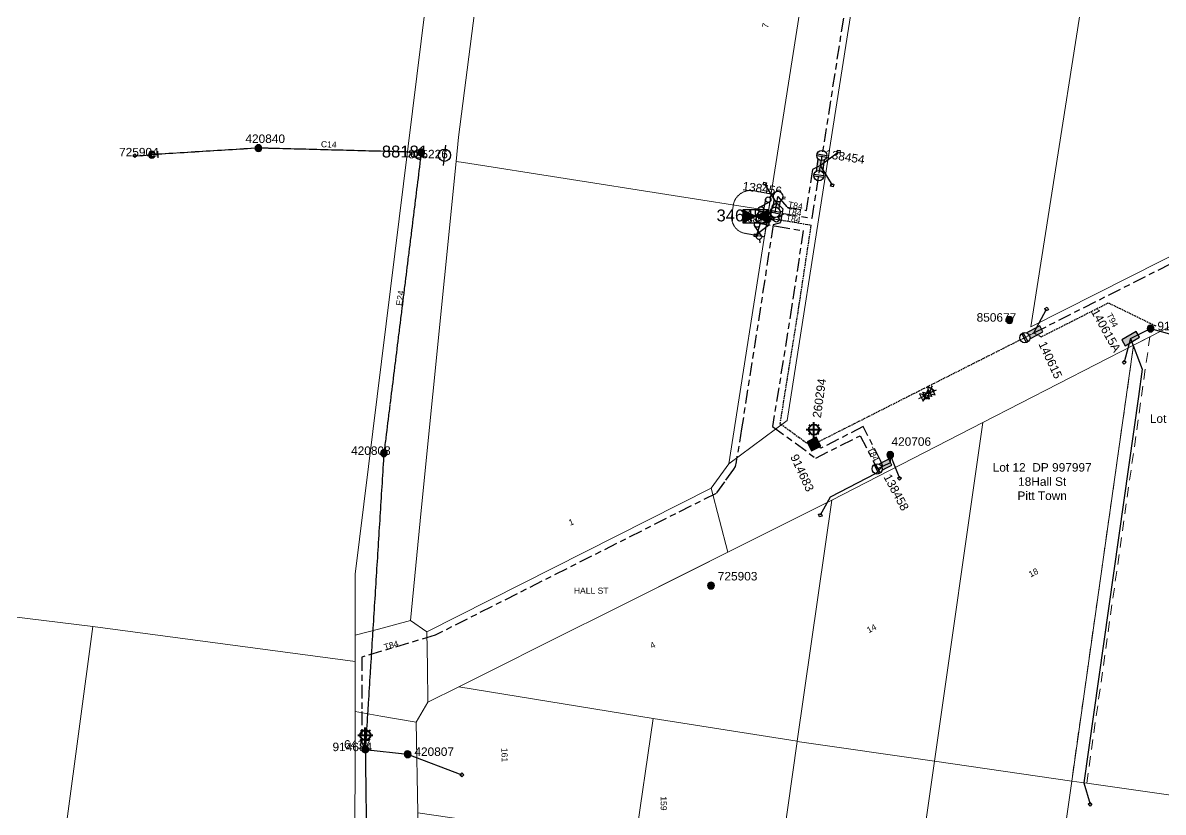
# Model space of a CAD drawing. Header units: metres. Extents: x 300152 to 302458, y 6282738 to 6284604.
# Drawn here: x 301118.2 to 301453.7, y 6283109.5 to 6283341.8 of the extents above; entities that cross this region are included whole.
import ezdxf
from ezdxf.enums import TextEntityAlignment as Align

# ---------------------------------------------------------------- set-up
doc = ezdxf.new("R2010")
doc.units = ezdxf.units.M
for name, pattern in [('Cable Exist OH', [1, 1, 0]), ('Cable Exist UG', [8.2, 4, -1.2, 1.8, -1.2]), ('Dash', [5, 3, -2]), ('HIDDEN', [0.375, 0.25, -0.125]), ('HIDDEN2', [0.1875, 0.125, -0.0625])]:
    doc.linetypes.add(name, pattern=pattern)
doc.layers.get('0').update_dxf_attribs({"color": 6})
for name, color, linetype, lineweight in [('Cadastre Easements_SP_EXT', 9, 'Continuous', 5), ('Cadastre Land Parcels_SP_EXT', 9, 'Continuous', 5), ('Cadastre Other Property_SP_EXT', 9, 'HIDDEN', 5), ('Cadastre Roads_SP_EXT', 9, 'Continuous', 5)]:
    doc.layers.add(name, color=color, linetype=linetype, lineweight=lineweight)
for name, color, linetype in [('Equip_LV_EXT', 7, 'Continuous'), ('Equip_SP_HV_EXT', 7, 'Continuous'), ('Equip_SP_SL_EXT', 7, 'Continuous'), ('Mains_LV_EXT', 7, 'Continuous'), ('Mains_LV_SL_EXT', 7, 'Continuous'), ('Services_SP_EXT', 7, 'Continuous'), ('Sub_SP_EXT', 7, 'Continuous'), ('SupportsOH_SP_TR_HV_LV_SL_EXT', 7, 'Continuous'), ('SupportsUG_SP_LV_EXT', 7, 'Continuous'), ('SupportsUG_SP_LV_SL_EXT', 7, 'Continuous')]:
    doc.layers.add(name, color=color, linetype=linetype)
doc.styles.add('COLUMN_LABEL', font='arial.ttf')
doc.styles.add('HVSW_LABEL', font='arial.ttf')
doc.styles.add('iecARIAL', font='arial.ttf', dxfattribs={"height": 2})
doc.styles.add('POLE_LABEL', font='arial.ttf')
doc.styles.get("Standard").update_dxf_attribs({"font": 'arial.ttf'})

# ---------------------------------------------------------------- blocks, each defined once
blk = doc.blocks.new('SUB_PADMOUNT_EXT')
for points in [[(0, 0), (-3.84, 1.92), (-3.84, -1.92)], [(0, 0), (3.84, 1.92), (3.84, -1.92)]]:
    blk.add_hatch(color=256).paths.add_polyline_path(points)
for p, q in [((3.84, 1.92), (-3.84, -1.92)), ((-3.84, 1.92), (3.84, -1.92))]:
    blk.add_line(p, q)
blk.add_lwpolyline([(-3.84, -1.92), (3.84, -1.92), (3.84, 1.92), (-3.84, 1.92)], close=True)
for tag, height, flags, p in [('STREET_CODE', 0.2, 9, (1.5, 0)), ('ASSET_NUM', 2.5, 8, (2, 2)), ('CONSTRUCTED_VOLTAGE', 0.2, 9, (1.5, -0.2)), ('OPERATING_VOLTAGE', 0.2, 9, (1.5, -0.6)), ('ORIENTATION', 0.2, 9, (1.5, -0.8)), ('OWNED_BY', 0.2, 9, (1.5, -1)), ('OPERATED_BY', 0.2, 9, (1.5, -1.2)), ('SECONDARY_VOLTAGE', 0.2, 9, (1.5, -1.6)), ('STATE', 0.2, 9, (1.5, -1.8)), ('SUBSTATION_TYPE', 0.2, 9, (1.5, -2.2)), ('STREETNAME', 0.2, 9, (1.5, -3)), ('SUBURB', 0.2, 9, (1.5, -3.2)), ('NO_PHASES', 0.2, 9, (1.5, -0.4)), ('MAINTAINED_BY', 0.2, 9, (1.5, -1.4)), ('PARENT', 0.2, 9, (1.5, -2)), ('USAGE', 0.2, 9, (1.5, -2.4)), ('LEGEND', 0.2, 9, (1.5, -2.6)), ('LOCATION', 0.2, 9, (1.5, -2.8)), ('NOTES', 0.2, 9, (1.5, -3.4)), ('Z', 0.2, 1, (1.5, -3.6))]:
    blk.add_attdef(tag, text='', height=height, dxfattribs=dict(flags=flags)).set_placement(p, align=Align.MIDDLE_LEFT)
blk = doc.blocks.new('COLUMN_EXT')
blk.add_hatch(color=256).paths.add_polyline_path([(-1.49, 1.48), (-1.49, -1.49), (1.48, -1.49), (1.48, 1.48)])
blk.add_lwpolyline([(-1.49, -1.49), (1.48, -1.49), (1.48, 1.48), (-1.49, 1.48)], close=True)
for tag, height, style, flags, p in [('STRUCTURE_PLANT_NUMBER', 0.2, 'POLE_LABEL', 9, (1.81, 0.03)), ('ASSET_NUM', 2.5, 'COLUMN_LABEL', 8, (2, 2)), ('STREET_CODE', 0.2, 'COLUMN_LABEL', 9, (1.81, -0.2))]:
    blk.add_attdef(tag, text='', height=height, dxfattribs=dict(style=style, flags=flags)).set_placement(p, align=Align.MIDDLE_LEFT)
at = {"flags": 1}
blk.add_attdef('Z', (1.81, -2.35), '', height=0.2, dxfattribs=at)
at = {"flags": 9}
for tag, p in [('COLUMN_TYPE', (1.81, -0.4)), ('OWNED_BY', (1.81, -0.6)), ('STATE', (1.81, -0.8)), ('USAGE', (1.81, -1)), ('STREETNAME', (1.81, -1.6)), ('SUBURB', (1.81, -1.8)), ('LEGEND', (1.81, -1.2)), ('LOCATION', (1.81, -1.4)), ('NOTES', (1.81, -2))]:
    blk.add_attdef(tag, text='', height=0.2, dxfattribs=at).set_placement(p, align=Align.MIDDLE_LEFT)
blk = doc.blocks.new('PILLAR_EXT')
blk.add_hatch(color=256).paths.add_polyline_path([(-2.475, 0.99), (-2.475, -0.99), (2.475, -0.99), (2.475, 0.99)])
blk.add_lwpolyline([(-2.475, -0.99), (2.475, -0.99), (2.475, 0.99), (-2.475, 0.99)], close=True)
at = {"style": 'iecARIAL', "flags": 8}
blk.add_attdef('ASSET_NUM', (1.5, 3.5), '', height=2.5, dxfattribs=at)
for tag, p, flags in [('OWNED_BY', (0, -0.2), 9), ('STATE', (0, -0.4), 9), ('SUPPORT_TYPE', (0, -0.6), 9), ('STREETNAME', (0, -1.8), 9), ('SUBURB', (0, -2), 1), ('USAGE', (0, -0.8), 9), ('LEGEND', (0, -1), 9), ('LOCATION', (0, -1.2), 9), ('NOTES', (0, -1.4), 9), ('PARENT', (0, -1.6), 9)]:
    blk.add_attdef(tag, p, '', height=0.2, dxfattribs=dict(flags=flags))
blk = doc.blocks.new('LV_OH_LINKS_DISTFUSE_EXT')
for p, q in [((0, 0), (0.96, 0)), ((3.84, 0), (4.8, 0))]:
    blk.add_line(p, q)
blk.add_lwpolyline([(3.84, -1.2), (3.84, 1.2), (0.96, -1.2), (0.96, 1.2)], close=True)
at = {"flags": 9}
for tag, p in [('ACTUAL_STATUS', (0, 0)), ('CONSTRUCTED_VOLTAGE', (0, -0.2)), ('OPERATING_VOLTAGE', (0, -0.6)), ('ORIENTATION', (0, -0.8)), ('OWNED_BY', (0, -1)), ('STATE', (0, -1.2)), ('SWITCH_TYPE', (0, -1.4)), ('NO_PHASES', (0, -0.4)), ('USAGE', (0, -1.6)), ('NOTES', (0, -1.8))]:
    blk.add_attdef(tag, text='', height=0.2, dxfattribs=at).set_placement(p, align=Align.MIDDLE_LEFT)
at = {"flags": 1}
blk.add_attdef('Z', (0, 0), '', height=0.2, dxfattribs=at)
blk = doc.blocks.new('SL_LANTERN_EXT')
at = {"lineweight": 40}
for p, q in [((-2.25, 4.22), (2.25, 4.22)), ((-1.46, 5.68), (-1.06, 5.28)), ((0, 1.97), (0, 6.47)), ((1.46, 5.68), (1.06, 5.28)), ((-1.46, 2.76), (-1.06, 3.16)), ((0, 0), (0, 2.72)), ((1.46, 2.76), (1.06, 3.16))]:
    blk.add_line(p, q, dxfattribs=at)
blk.add_circle((0, 4.22), 1.5, dxfattribs=at)
at = {"style": 'iecARIAL', "flags": 8}
blk.add_attdef('ASSET_NUM', (1.5, 1.5), '', height=2.5, dxfattribs=at)
for tag, p, height, flags in [('OPERATING_VOLTAGE', (0.98, -1.65), 0.2, 9), ('ORIENTATION', (0.98, -1.85), 0.2, 9), ('OWNED_BY', (0.98, -2.05), 0.2, 9), ('STATE', (0.98, -2.25), 0.2, 9), ('CONSTRUCTED_VOLTAGE', (0.98, -0.65), 0.2, 9), ('CONTROL_TYPE', (0.98, -0.85), 0.2, 9), ('LANTERN_PURPOSE', (0.98, -1.05), 0.2, 9), ('LANTERN_TYPE', (0.98, -1.25), 0.2, 9), ('NO_PHASES', (0.98, -1.45), 0.2, 9), ('USAGE', (0.98, -2.45), 0.2, 9), ('CEXIST', (0.98, -2.65), 0.2, 9), ('CNEW', (0.98, -2.85), 0.2, 9), ('CNUMBER', (0.98, -3.05), 0.2, 9), ('CREMOVE', (0.98, -3.25), 0.2, 9), ('CREPLACE', (0.98, -3.45), 0.2, 9), ('LNUMBER', (2.18, -3.25), 2.5, 8), ('LKINGHEIGHT', (0.98, -3.65), 0.2, 9), ('LBRACKET', (0.98, -3.85), 0.2, 9), ('LBRACKETVOCAB', (0.98, -4.05), 0.2, 9), ('LCATEGORY', (0.98, -4.25), 0.2, 9), ('LCHARGE1', (0.98, -4.45), 0.2, 9), ('LCHARGE1PERCENT', (0.98, -4.65), 0.2, 9), ('LCHARGE2', (0.98, -4.85), 0.2, 9), ('LCHARGE2PERCENT', (0.98, -5.05), 0.2, 9), ('LCHARGE3', (0.98, -5.25), 0.2, 9), ('LCHARGE3PERCENT', (0.98, -5.45), 0.2, 9), ('LEXIST', (0.98, -5.65), 0.2, 9), ('LLAMP', (0.98, -5.85), 0.2, 9), ('LLAMPVOCAB', (0.98, -6.05), 0.2, 9), ('LMAST', (0.98, -6.25), 0.2, 9), ('LMASTVOCAB', (0.98, -6.45), 0.2, 9), ('LNEW', (0.98, -6.65), 0.2, 9), ('LANTNUMBER', (0.98, -6.85), 0.2, 9), ('STREETNAME', (0.98, -9.25), 0.2, 9), ('SUBURB', (0.98, -9.45), 0.2, 1), ('LOUTREACH', (0.98, -7.25), 0.2, 9), ('LOUTREACHVOCAB', (0.98, -7.45), 0.2, 9), ('LRATECODE', (0.98, -7.65), 0.2, 9), ('LREMOVE', (0.98, -7.85), 0.2, 9), ('LREPLACE', (0.98, -8.05), 0.2, 9), ('LTYPE', (0.98, -8.25), 0.2, 9), ('LTYPEVOCAB', (0.98, -8.45), 0.2, 9), ('LEGEND', (0.98, -8.65), 0.2, 9), ('LOCATION', (0.98, -8.85), 0.2, 9), ('NOTES', (0.98, -9.05), 0.2, 9)]:
    blk.add_attdef(tag, p, '', height=height, dxfattribs=dict(flags=flags))
blk = doc.blocks.new('CCP_EXT')
blk.add_wipeout([(0, 0.57), (0.57, 0), (0, -0.57), (-0.57, 0)])
blk.add_lwpolyline([(-0.57, 0), (0, 0.57), (0.57, 0), (0, -0.57), (-0.57, 0)])
at = {"flags": 1}
blk.add_attdef('Z', (0, 0), '', height=0.2, dxfattribs=at)
at = {"flags": 9}
for tag, p in [('CCP_TYPE', (0, 0)), ('CONSTRUCTED_VOLTAGE', (0, -0.2)), ('OPERATING_VOLTAGE', (0, -0.6)), ('ORIENTATION', (0, -0.8)), ('OWNED_BY', (0, -1)), ('STATE', (0, -1.8)), ('NO_PHASES', (0, -0.4)), ('USAGE', (0, -1.2)), ('LEGEND', (0, -1.4)), ('LIFE_SUPPORT', (0, -1.6)), ('NOTES', (0, -2))]:
    blk.add_attdef(tag, text='', height=0.2, dxfattribs=at).set_placement(p, align=Align.MIDDLE_LEFT)
blk = doc.blocks.new('POLE_EXT')
blk.add_hatch(color=256).paths.add_polyline_path([(-1, 0, 1), (1, 0, 1)])
blk.add_lwpolyline([(-1, 0, 1), (1, 0, 1)], format="xyb", close=True)
for tag, height, flags, p in [('pNumber', 2.5, 8, (-17.84, 2.07)), ('OWNED_BY', 0.2, 9, (1.35, -0.4)), ('SPECIAL_USE', 0.2, 9, (1.35, -0.8)), ('STATE', 0.2, 9, (1.35, -1)), ('cLV', 0.2, 9, (1.35, -1.4)), ('hDepth', 0.2, 9, (1.35, -1.6)), ('hDia', 0.2, 9, (1.35, -1.8)), ('cHV', 0.2, 9, (1.35, -2)), ('cLinedev', 0.2, 9, (1.35, -3.4)), ('PARENT', 0.2, 9, (1.35, -0.6)), ('USAGE', 0.2, 9, (1.35, -1.2)), ('LBRACKET', 0.2, 9, (1.35, -2.2)), ('LExisting', 0.2, 9, (1.35, -2.4)), ('LANTNUMBER', 0.2, 9, (1.35, -2.6)), ('LOther', 0.2, 9, (1.35, -2.8)), ('LRemove', 0.2, 9, (1.35, -3)), ('LEGEND', 0.2, 9, (1.35, -3.2)), ('pExisting', 0.2, 9, (1.35, -3.8)), ('pFooting', 0.2, 9, (1.35, -4.4)), ('pNew', 0.2, 9, (1.35, -4.6)), ('pRelocate', 0.2, 9, (1.35, -5)), ('pRemove', 0.2, 9, (1.35, -5.2)), ('pReplace', 0.2, 9, (1.35, -5.4)), ('pStay', 0.2, 9, (1.35, -5.6)), ('pType', 0.2, 9, (1.35, -5.8)), ('cspan', 0.2, 9, (1.35, -6)), ('STREETNAME', 0.2, 9, (1.35, -6.2)), ('SUBURB', 0.2, 9, (1.35, -6.4)), ('LOCATION', 0.2, 9, (1.35, -3.6)), ('PFNUMBER', 0.2, 9, (1.35, -4)), ('NEWPFNUMBER', 0.2, 9, (1.35, -4.2)), ('NOTES', 0.2, 9, (1.35, -6.6)), ('OPERATED_BY', 0.2, 9, (1.36, -7.01)), ('MAINTAINED_BY', 0.2, 9, (1.36, -6.81))]:
    blk.add_attdef(tag, text='', height=height, dxfattribs=dict(flags=flags)).set_placement(p, align=Align.MIDDLE_LEFT)
at = {"style": 'POLE_LABEL'}
for tag, height, flags, p in [('STRUCTURE_PLANT_NUMBER', 0.2, 9, (1.35, 0.03)), ('ASSET_NUM', 2.5, 8, (2, 2)), ('STREET_CODE', 0.2, 9, (1.35, -0.2))]:
    blk.add_attdef(tag, text='', height=height, dxfattribs=dict(at, flags=flags)).set_placement(p, align=Align.MIDDLE_LEFT)
at = {"flags": 1}
blk.add_attdef('Z', (1.35, -7.33), '', height=0.2, dxfattribs=at)
blk = doc.blocks.new('LV_UG_LINKS_CLOSED_EXT')
blk.add_wipeout([(-1.06, 1.06), (-1.18, 0.92), (-1.29, 0.76), (-1.37, 0.59), (-1.43, 0.42), (-1.48, 0.23), (-1.49, 0.05), (-1.49, -0.14), (-1.46, -0.33), (-1.41, -0.51), (-1.33, -0.68), (-1.24, -0.84), (-1.12, -0.99), (-0.99, -1.12), (-0.84, -1.24), (-0.68, -1.33), (-0.51, -1.41), (-0.33, -1.46), (-0.14, -1.49), (0.05, -1.49), (0.23, -1.48), (0.42, -1.43), (0.59, -1.37), (0.76, -1.29), (0.92, -1.18), (1.06, -1.06), (1.18, -0.92), (1.29, -0.76), (1.37, -0.59), (1.43, -0.42), (1.48, -0.23), (1.49, -0.05), (1.49, 0.14), (1.46, 0.33), (1.41, 0.51), (1.33, 0.68), (1.24, 0.84), (1.12, 0.99), (0.99, 1.12), (0.84, 1.24), (0.68, 1.33), (0.51, 1.41), (0.33, 1.46), (0.14, 1.49), (-0.05, 1.49), (-0.23, 1.48), (-0.42, 1.43), (-0.59, 1.37), (-0.76, 1.29), (-0.92, 1.18)])
for p, q in [((-0.25, -1.48), (-0.25, 1.48)), ((0.25, -1.48), (0.25, 1.48))]:
    blk.add_line(p, q)
blk.add_circle((0, 0), 1.5)
at = {"flags": 9}
for tag, p in [('ACTUAL_STATUS', (0, 0)), ('CONSTRUCTED_VOLTAGE', (0, -0.2)), ('OPERATING_VOLTAGE', (0, -0.6)), ('ORIENTATION', (0, -0.8)), ('STATE', (0, -1)), ('SWITCH_TYPE', (0, -1.2)), ('NO_PHASES', (0, -0.4)), ('USAGE', (0, -1.4)), ('NOTES', (0, -1.6))]:
    blk.add_attdef(tag, text='', height=0.2, dxfattribs=at).set_placement(p, align=Align.MIDDLE_LEFT)
at = {"flags": 1}
blk.add_attdef('Z', (0, 0), '', height=0.2, dxfattribs=at)
blk = doc.blocks.new('LV_UG_DFUSE_CLOSED_EXT')
for points in [[(1, 0), (0, 0)], [(5.04, 0.73), (2.16, -0.72)], [(5.05, -0.71), (2.16, 0.72)], [(6.2, 0.01), (7.2, 0.01)]]:
    blk.add_lwpolyline(points)
for centre in [(1.8, 0), (5.4, 0.01)]:
    blk.add_circle(centre, 0.8)
at = {"flags": 9}
for tag, p in [('ACTUAL_STATUS', (0, 0)), ('CONSTRUCTED_VOLTAGE', (0, -0.2)), ('OPERATING_VOLTAGE', (0, -0.6)), ('ORIENTATION', (0, -0.8)), ('STATE', (0, -1)), ('SWITCH_TYPE', (0, -1.2)), ('NO_PHASES', (0, -0.4)), ('USAGE', (0, -1.4)), ('NOTES', (0, -1.6))]:
    blk.add_attdef(tag, text='', height=0.2, dxfattribs=at).set_placement(p, align=Align.MIDDLE_LEFT)
at = {"flags": 1}
blk.add_attdef('Z', (0, 0), '', height=0.2, dxfattribs=at)
blk = doc.blocks.new('LV_UG_LINKS_OPEN_EXT')
for p, q in [((-0.25, 1.47), (-0.25, 2.22)), ((0.25, 1.47), (0.25, 2.22)), ((-0.25, -1.47), (-0.25, -2.22)), ((0.25, -1.47), (0.25, -2.22))]:
    blk.add_line(p, q)
at = {"flags": 9}
for tag, p in [('ACTUAL_STATUS', (0, 0)), ('CONSTRUCTED_VOLTAGE', (0, -0.2)), ('OPERATING_VOLTAGE', (0, -0.6)), ('ORIENTATION', (0, -0.8)), ('STATE', (0, -1)), ('SWITCH_TYPE', (0, -1.2)), ('NO_PHASES', (0, -0.4)), ('USAGE', (0, -1.4)), ('NOTES', (0, -1.6))]:
    blk.add_attdef(tag, text='', height=0.2, dxfattribs=at).set_placement(p, align=Align.MIDDLE_LEFT)
at = {"flags": 1}
blk.add_attdef('Z', (0, 0), '', height=0.2, dxfattribs=at)
blk.add_wipeout([(-0.25, 1.47), (-0.43, 1.43), (-0.61, 1.36), (-0.77, 1.28), (-0.93, 1.17), (-1.07, 1.05), (-1.19, 0.9), (-1.29, 0.75), (-1.38, 0.58), (-1.44, 0.4), (-1.48, 0.22), (-1.49, 0.03), (-1.49, -0.16), (-1.45, -0.34), (-1.4, -0.52), (-1.32, -0.69), (-1.23, -0.85), (-1.11, -1), (-0.98, -1.13), (-0.83, -1.24), (-0.66, -1.34), (-0.49, -1.41), (-0.31, -1.46), (-0.13, -1.49), (0.06, -1.49), (0.25, -1.47), (0.43, -1.43), (0.61, -1.36), (0.77, -1.28), (0.93, -1.17), (1.07, -1.05), (1.19, -0.9), (1.29, -0.75), (1.38, -0.58), (1.44, -0.4), (1.48, -0.22), (1.49, -0.03), (1.49, 0.16), (1.45, 0.34), (1.4, 0.52), (1.32, 0.69), (1.23, 0.85), (1.11, 1), (0.98, 1.13), (0.83, 1.24), (0.66, 1.34), (0.49, 1.41), (0.31, 1.46), (0.13, 1.49), (-0.06, 1.49)])
blk.add_lwpolyline([(0, -1.49, 1), (0, 1.49, 1)], format="xyb", close=True)
blk = doc.blocks.new('HV_ABS_CLOSED_EXT')
blk.add_line((-3, 6.87), (3, 6.87))
blk.add_circle((0, 6.87), 1.8)
at = {"style": 'HVSW_LABEL'}
for tag, height, flags, p in [('ASSET_NUM', 3.5, 8, (2, 2)), ('STREET_CODE', 0.2, 9, (0, -0.2))]:
    blk.add_attdef(tag, text='', height=height, dxfattribs=dict(at, flags=flags)).set_placement(p, align=Align.MIDDLE_LEFT)
at = {"flags": 1}
blk.add_attdef('Z', (0, 0), '', height=0.2, dxfattribs=at)
at = {"flags": 9}
for tag, p in [('ACTUAL_STATUS', (0, -0.4)), ('CONSTRUCTED_VOLTAGE', (0, -0.6)), ('OPERATING_VOLTAGE', (0, -1)), ('ORIENTATION', (0, -1.2)), ('OWNED_BY', (0, -1.4)), ('STATE', (0, -1.6)), ('SWITCH_TYPE', (0, -1.8)), ('STREETNAME', (0, -2.6)), ('SUBURB', (0, -2.8)), ('NO_PHASES', (0, -0.8)), ('USAGE', (0, -2)), ('LEGEND', (0, -2.2)), ('LOCATION', (0, -2.4)), ('NOTES', (0, -3))]:
    blk.add_attdef(tag, text='', height=0.2, dxfattribs=at).set_placement(p, align=Align.MIDDLE_LEFT)
blk = doc.blocks.new('End Shackle_EXT')
blk.add_wipeout([(0, 0.25), (1.81, 0.25), (1.82, -0.25), (0, -0.25)])
blk.add_line((1.81, -1), (1.81, 1))
at = {"flags": 1}
blk.add_attdef('Z', (0, 0), '', height=0.2, dxfattribs=at)
at = {"flags": 9}
for tag, p in [('CONNECTOR_TYPE', (0, 0)), ('CONSTRUCTED_VOLTAGE', (0, -0.2)), ('OPERATING_VOLTAGE', (0, -0.6)), ('ORIENTATION', (0, -0.8)), ('OWNED_BY', (0, -1)), ('STATE', (0, -1.2)), ('NO_PHASES', (0, -0.4)), ('USAGE', (0, -1.4)), ('NOTES', (0, -1.6))]:
    blk.add_attdef(tag, text='', height=0.2, dxfattribs=at).set_placement(p, align=Align.MIDDLE_LEFT)

msp = doc.modelspace()

# ---------------------------------------------------------------- linework, layer by layer
at = {"layer": 'Cadastre Land Parcels_SP_EXT', "linetype": 'Continuous'}
for points in [[(300858.57, 6283198.5), (301138.77, 6283164.21), (301215.95, 6283153.92), (301215.96, 6283161.61), (301215.96, 6283161.61), (301215.99, 6283179.56), (301285.98, 6283745.22)], [(300893.64, 6283096.97), (300956.5, 6283077.32), (301030.67, 6283058.73), (301030.83, 6283060.5), (301123.3, 6283048.17), (301138.77, 6283164.21), (301138.77, 6283164.21), (300858.57, 6283198.5)]]:
    msp.add_lwpolyline(points, dxfattribs=at)
for points in [[(301353.93, 6283390.96), (301260.51, 6283405.58), (301258.91, 6283405.83), (301246.36, 6283308.19), (301245.63, 6283301), (301247.79, 6283300.66), (301337.59, 6283286.6), (301353.93, 6283390.96)], [(301320.67, 6283204.84), (301325.91, 6283212.02), (301337.59, 6283286.6), (301247.79, 6283300.66), (301245.63, 6283301), (301235.38, 6283198.31), (301232.28, 6283165.89), (301237.06, 6283162.62), (301320.67, 6283204.84)], [(301469.68, 6283132.87), (301472.41, 6283152.82), (301477.85, 6283192.71), (301480.57, 6283212.66), (301483.29, 6283232.6), (301486.01, 6283252.54), (301488.28, 6283269.18), (301449.82, 6283249.44), (301445.01, 6283246.98), (301426.79, 6283118.7), (301431.22, 6283118.07), (301467, 6283112.99), (301469.68, 6283132.87)], [(301445.01, 6283246.98), (301400.6, 6283224.17), (301386.43, 6283124.5), (301426.79, 6283118.7), (301445.01, 6283246.98)], [(301386.43, 6283124.5), (301400.6, 6283224.17), (301356.18, 6283201.38), (301346.06, 6283130.41), (301346.06, 6283130.31), (301386.43, 6283124.5)], [(301346.06, 6283130.41), (301356.18, 6283201.38), (301284.47, 6283165.45), (301282.89, 6283164.66), (301246.42, 6283146.39), (301303.64, 6283137.11), (301346.06, 6283130.41)], [(301215.79, 6283041.63), (301215.93, 6283139.15), (301215.95, 6283153.92), (301138.77, 6283164.21), (301123.3, 6283048.17), (301209.84, 6283036.44), (301215.79, 6283041.63)], [(301303.64, 6283137.11), (301246.42, 6283146.39), (301237.37, 6283141.9), (301233.94, 6283135.98), (301234.38, 6283109.31), (301298.23, 6283100.02), (301303.64, 6283137.11)], [(301346.06, 6283130.41), (301303.64, 6283137.11), (301298.23, 6283100.02), (301234.38, 6283109.31), (301234.49, 6283105.32), (301340.34, 6283090.14), (301343.3, 6283110.92), (301346.06, 6283130.31), (301346.06, 6283130.41)], [(301386.43, 6283124.5), (301346.06, 6283130.31), (301343.3, 6283110.92), (301340.34, 6283090.14), (301337.48, 6283070.06), (301334.62, 6283049.98), (301331.76, 6283029.9), (301328.91, 6283009.84), (301323.23, 6282970.02), (301363.57, 6282964.2), (301386.43, 6283124.5)], [(301403.92, 6282958.37), (301409.6, 6282998.13), (301426.79, 6283118.7), (301386.43, 6283124.5), (301363.57, 6282964.2), (301379.75, 6282961.86), (301403.92, 6282958.37)], [(301431.22, 6283118.07), (301426.79, 6283118.7), (301409.6, 6282998.13), (301449.8, 6282992.4), (301449.89, 6282992.48), (301452.64, 6283012.33), (301455.49, 6283032.34), (301458.35, 6283052.35), (301461.2, 6283072.36), (301466.99, 6283112.92), (301467, 6283112.99), (301431.22, 6283118.07)]]:
    msp.add_lwpolyline(points, close=True, dxfattribs=at)
at = {"layer": 'Cadastre Roads_SP_EXT', "linetype": 'Continuous'}
for points in [[(301222.84, 6283163.42), (301232.28, 6283165.89), (301235.38, 6283198.31), (301245.63, 6283301), (301246.36, 6283308.19), (301258.91, 6283405.83), (301274.64, 6283528.15), (301281.52, 6283578.89), (301301.39, 6283742.87), (301297.34, 6283744.42), (301293.55, 6283745.77), (301290.16, 6283745.84), (301285.98, 6283745.22), (301215.99, 6283179.56), (301215.96, 6283161.61), (301222.84, 6283163.42)], [(301246.42, 6283146.39), (301282.89, 6283164.66), (301284.47, 6283165.45), (301325.57, 6283186.05), (301320.67, 6283204.84), (301237.06, 6283162.62), (301237.22, 6283152.28), (301237.37, 6283141.9), (301246.42, 6283146.39)], [(301235.49, 6283043.7), (301235.11, 6283064.28), (301234.8, 6283084.73), (301234.49, 6283105.32), (301234.38, 6283109.31), (301233.94, 6283135.98), (301223.48, 6283137.82), (301215.93, 6283139.15), (301215.79, 6283041.63), (301235.49, 6283043.7)]]:
    msp.add_lwpolyline(points, close=True, dxfattribs=at)
at = {"layer": 'Mains_LV_EXT', "linetype": 'Cable Exist OH'}
for points in [[(301235.39, 6283303.67), (301224.4, 6283215.16), (301218.94, 6283127.99)], [(301218.94, 6283127.99), (301219.53, 6283081.5)]]:
    msp.add_lwpolyline(points, dxfattribs=at)
at = {"layer": 'Mains_LV_EXT', "linetype": 'Continuous'}
msp.add_lwpolyline([(301233.39, 6283303.72, 0.505875), (301235.15, 6283301.68)], format="xyb", dxfattribs=at)
at = {"layer": 'Services_SP_EXT'}
for points in [[(301444.14, 6283248.88), (301450.01, 6283251.84)], [(301450.01, 6283251.84), (301461.13, 6283248.72)]]:
    msp.add_lwpolyline(points, dxfattribs=at)

# ---------------------------------------------------------------- block references
at = {"layer": 'Equip_LV_EXT'}
for name, p, rotation in [('LV_UG_DFUSE_CLOSED_EXT', (301334.28, 6283285.43), 53.3072531171272), ('LV_UG_DFUSE_CLOSED_EXT', (301334.55, 6283285), 10.77896931637276), ('LV_UG_DFUSE_CLOSED_EXT', (301334.57, 6283284.76), 351.6698344653611), ('LV_OH_LINKS_DISTFUSE_EXT', (301383.37, 6283230.9), 58.46770033203428), ('LV_OH_LINKS_DISTFUSE_EXT', (301386, 6283233.31), 206.8482011719698), ('LV_OH_LINKS_DISTFUSE_EXT', (301382.7, 6283231.64), 26.75856626132479)]:
    msp.add_blockref(name, p, dxfattribs=dict(at, rotation=rotation))
at = {"layer": 'Equip_SP_HV_EXT'}
ref = msp.add_blockref('HV_ABS_CLOSED_EXT', (301235.39, 6283303.67), dxfattribs=dict(at, rotation=262.9230104298845))
ref.add_attrib('ASSET_NUM', '88181', dxfattribs={"layer": '0', "height": 3.5, "style": 'HVSW_LABEL'}).set_placement((301237.39, 6283303.92), align=Align.MIDDLE_RIGHT)
at = {"layer": 'Equip_SP_SL_EXT'}
ref = msp.add_blockref('SL_LANTERN_EXT', (301350.95, 6283217.87), dxfattribs=at)
ref.add_attrib('ASSET_NUM', '260294', dxfattribs={"layer": '0', "height": 2.5, "rotation": 82.2752, "style": 'iecARIAL'}).set_placement((301351.75, 6283225.57), align=Align.MIDDLE_LEFT)
ref = msp.add_blockref('SL_LANTERN_EXT', (301218.94, 6283127.99), dxfattribs=at)
ref.add_attrib('ASSET_NUM', '6417', dxfattribs={"layer": '0', "height": 2.5, "rotation": 0.0816, "style": 'iecARIAL'}).set_placement((301220.44, 6283129.49), align=Align.MIDDLE_RIGHT)
at = {"layer": 'Services_SP_EXT', "rotation": 250.2966615217447}
msp.add_blockref('CCP_EXT', (301419.39, 6283257.56), dxfattribs=at)
at = {"layer": 'Sub_SP_EXT'}
ref = msp.add_blockref('SUB_PADMOUNT_EXT', (301333.87, 6283284.87), dxfattribs=at)
ref.add_attrib('ASSET_NUM', '34645', dxfattribs={"layer": '0', "height": 3.5}).set_placement((301335.87, 6283285.12), align=Align.MIDDLE_RIGHT)
at = {"layer": 'SupportsOH_SP_TR_HV_LV_SL_EXT'}
ref = msp.add_blockref('POLE_EXT', (301187.48, 6283304.94), dxfattribs=at)
ref.add_attrib('ASSET_NUM', '420840', dxfattribs={"layer": '0', "height": 2.5, "style": 'POLE_LABEL'}).set_placement((301189.48, 6283305.69), align=Align.BOTTOM_CENTER)
ref = msp.add_blockref('POLE_EXT', (301235.39, 6283303.67), dxfattribs=at)
ref.add_attrib('ASSET_NUM', '825226', dxfattribs={"layer": '0', "height": 2.5, "style": 'POLE_LABEL'}).set_placement((301237.39, 6283304.42), align=Align.TOP_CENTER)
ref = msp.add_blockref('POLE_EXT', (301408.47, 6283254.36), dxfattribs=at)
ref.add_attrib('ASSET_NUM', '850677', dxfattribs={"layer": '0', "height": 2.5, "style": 'POLE_LABEL'}).set_placement((301410.47, 6283255.11), align=Align.MIDDLE_RIGHT)
ref = msp.add_blockref('POLE_EXT', (301450.01, 6283251.84), dxfattribs=at)
ref.add_attrib('ASSET_NUM', '918805', dxfattribs={"layer": '0', "height": 2.5, "style": 'POLE_LABEL'}).set_placement((301452.01, 6283252.59), align=Align.MIDDLE_LEFT)
ref = msp.add_blockref('POLE_EXT', (301373.4, 6283214.64), dxfattribs=at)
ref.add_attrib('ASSET_NUM', '420706', dxfattribs={"layer": '0', "height": 2.5, "rotation": 0.0696, "style": 'POLE_LABEL'}).set_placement((301373.76, 6283219.83), align=Align.TOP_LEFT)
ref = msp.add_blockref('POLE_EXT', (301224.4, 6283215.16), dxfattribs=at)
ref.add_attrib('ASSET_NUM', '420808', dxfattribs={"layer": '0', "height": 2.5, "style": 'POLE_LABEL'}).set_placement((301226.4, 6283215.91), align=Align.MIDDLE_RIGHT)
ref = msp.add_blockref('POLE_EXT', (301320.66, 6283176.22), dxfattribs=at)
ref.add_attrib('ASSET_NUM', '725903', dxfattribs={"layer": '0', "height": 2.5, "style": 'POLE_LABEL'}).set_placement((301322.66, 6283176.97), align=Align.BOTTOM_LEFT)
ref = msp.add_blockref('POLE_EXT', (301218.94, 6283127.99), dxfattribs=at)
ref.add_attrib('ASSET_NUM', '914684', dxfattribs={"layer": '0', "height": 2.5, "style": 'POLE_LABEL'}).set_placement((301220.94, 6283128.74), align=Align.MIDDLE_RIGHT)
ref = msp.add_blockref('POLE_EXT', (301231.38, 6283126.58), dxfattribs=at)
ref.add_attrib('ASSET_NUM', '420807', dxfattribs={"layer": '0', "height": 2.5, "rotation": 0.0214, "style": 'POLE_LABEL'}).set_placement((301233.38, 6283127.33), align=Align.MIDDLE_LEFT)
at = {"layer": 'SupportsUG_SP_LV_EXT'}
ref = msp.add_blockref('PILLAR_EXT', (301352.83, 6283299.8), dxfattribs=dict(at, rotation=261.4739620782316))
ref.add_attrib('ASSET_NUM', '138454', dxfattribs={"layer": '0', "height": 2.5, "rotation": 351.0824, "style": 'iecARIAL'}).set_placement((301354.33, 6283303.3), align=Align.MIDDLE_LEFT)
ref = msp.add_blockref('PILLAR_EXT', (301340.02, 6283288.75), dxfattribs=dict(at, rotation=79.92869698553717))
ref.add_attrib('ASSET_NUM', '138456', dxfattribs={"layer": '0', "height": 2.5, "rotation": 352.2588, "style": 'iecARIAL'}).set_placement((301341.52, 6283292.25), align=Align.MIDDLE_RIGHT)
ref = msp.add_blockref('PILLAR_EXT', (301444.14, 6283248.88), dxfattribs=dict(at, rotation=30.52795759386941))
ref.add_attrib('ASSET_NUM', '140615A', dxfattribs={"layer": '0', "height": 2.5, "rotation": 299.1674, "style": 'iecARIAL'}).set_placement((301440.31, 6283245.2), align=Align.MIDDLE_RIGHT)
ref = msp.add_blockref('PILLAR_EXT', (301415.67, 6283250.57), dxfattribs=dict(at, rotation=28.29666145732499))
ref.add_attrib('ASSET_NUM', '140615', dxfattribs={"layer": '0', "height": 2.5, "rotation": 295.1047, "style": 'iecARIAL'}).set_placement((301418.07, 6283247.88), align=Align.MIDDLE_LEFT)
ref = msp.add_blockref('PILLAR_EXT', (301371.25, 6283211.37), dxfattribs=dict(at, rotation=207.2873194994569))
ref.add_attrib('ASSET_NUM', '138458', dxfattribs={"layer": '0', "height": 2.5, "rotation": 298.0594, "style": 'iecARIAL'}).set_placement((301377.92, 6283198.52), align=Align.MIDDLE_RIGHT)
at = {"layer": 'SupportsUG_SP_LV_SL_EXT'}
ref = msp.add_blockref('COLUMN_EXT', (301350.95, 6283217.87), dxfattribs=dict(at, rotation=26.15633567622949))
ref.add_attrib('ASSET_NUM', '914683', dxfattribs={"layer": '0', "height": 2.5, "rotation": 294.8429, "style": 'COLUMN_LABEL'}).set_placement((301346.19, 6283215.19), align=Align.TOP_LEFT)

# ---------------------------------------------------------------- texts
at = {"layer": 'Cadastre Land Parcels_SP_EXT'}
for s, rotation, p in [('7', 78.0087, (301337.39, 6283340.14)), ('1', 21.8609, (301279.2, 6283193.79)), ('18', 27.0138, (301414.7, 6283178.59)), ('14', 27.0138, (301367.06, 6283162.16)), ('4', 27.01, (301303.28, 6283157.57)), ('161', 270.552, (301259, 6283128.45)), ('159', 270.5513, (301305.81, 6283114.19))]:
    msp.add_text(s, height=1.8, rotation=rotation, dxfattribs=at).set_placement(p)
at = {"layer": 'Cadastre Land Parcels_SP_EXT', "char_height": 2.5, "attachment_point": 5}
for s, insert in [('Lot 13  DP 732660\\P24 Hall St\\PPitt Town', (301464.36, 6283221.15)), ('Lot 12  DP 997997\\P18Hall St\\PPitt Town', (301418.11, 6283206.8))]:
    msp.add_mtext_dynamic_manual_height_columns(s, width=50, gutter_width=12.5, heights=[0], dxfattribs=dict(at, insert=insert))
at = {"layer": 'Cadastre Other Property_SP_EXT'}
msp.add_text('088515', height=1.8, dxfattribs=at).set_placement((301330.12, 6283283.09))
at = {"layer": 'Cadastre Roads_SP_EXT'}
msp.add_text('HALL ST', height=1.8, dxfattribs=at).set_placement((301280.3, 6283173.81))
at = {"layer": 'Mains_LV_EXT'}
for s, rotation, p in [('C14', 357.3763, (301205.84, 6283305.22)), ('E24', 81.9356, (301229.73, 6283258.46)), ('T94', 297.8723, (301436.95, 6283255.82)), ('T84', 16.6392, (301224.72, 6283157.18))]:
    msp.add_text(s, height=1.8, rotation=rotation, dxfattribs=at).set_placement(p)

# ---------------------------------------------------------------- next in the draw order: block references
at = {"layer": 'Equip_LV_EXT'}
for p, rotation in [((301413.03, 6283249.15), 28.29666145732499), ((301369.55, 6283210.54), 207.2873189793602)]:
    msp.add_blockref('LV_UG_LINKS_CLOSED_EXT', p, dxfattribs=dict(at, rotation=rotation))
at = {"layer": 'Services_SP_EXT'}
for p in [(301151.14, 6283302.69), (301442.28, 6283241.9), (301376.13, 6283207.78), (301247.35, 6283120.5), (301432.19, 6283111.86)]:
    msp.add_blockref('CCP_EXT', p, dxfattribs=at)
for p, rotation in [((301358.19, 6283303.86), 217.1942960985434), ((301336.46, 6283294.46), 301.9286965460983), ((301356.31, 6283294.04), 121.1942959744571), ((301333.83, 6283279.3), 37.92869693238223), ((301352.83, 6283196.91), 61.65631592579795)]:
    msp.add_blockref('CCP_EXT', p, dxfattribs=dict(at, rotation=rotation))

# ---------------------------------------------------------------- next in the draw order: linework, layer by layer
at = {"layer": 'Cadastre Easements_SP_EXT', "linetype": 'Dash'}
msp.add_lwpolyline([(301449.82, 6283249.44), (301445.01, 6283246.98), (301426.79, 6283118.7), (301431.22, 6283118.07), (301449.82, 6283249.44)], close=True, dxfattribs=at)
at = {"layer": 'Cadastre Land Parcels_SP_EXT', "linetype": 'Continuous'}
msp.add_lwpolyline([(301500.65, 6283799.36), (301414.77, 6283252.36), (301598.12, 6283344.94)], dxfattribs=at)
at = {"layer": 'Cadastre Other Property_SP_EXT', "linetype": 'HIDDEN2'}
msp.add_lwpolyline([(301336.41, 6283278.83), (301338.39, 6283291.41), (301333, 6283292.43), (301333, 6283292.43, 0.370458), (301327.28, 6283288.61), (301327.28, 6283288.61), (301326.73, 6283284.71), (301326.73, 6283284.71, 0.377464), (301330.79, 6283279.82), (301330.79, 6283279.82), (301336.41, 6283278.83)], format="xyb", close=True, dxfattribs=at)
at = {"layer": 'Cadastre Roads_SP_EXT', "linetype": 'Continuous'}
msp.add_lwpolyline([(301353.93, 6283390.96), (301337.59, 6283286.6), (301325.91, 6283212.02), (301343.1, 6283224.81), (301354.79, 6283299.49), (301364.11, 6283359)], dxfattribs=at)
at = {"layer": 'Mains_LV_EXT', "linetype": 'Cable Exist UG'}
msp.add_lwpolyline([(301415.67, 6283250.57), (301514.8, 6283300.66)], dxfattribs=at)
at = {"layer": 'Mains_LV_EXT', "linetype": 'Cable Exist UG', "ltscale": 0.2}
msp.add_lwpolyline([(301415.67, 6283250.57), (301417.8, 6283249.4), (301417.8, 6283249.4), (301437.62, 6283259.41), (301451.58, 6283252.59)], dxfattribs=at)
at = {"layer": 'Mains_LV_SL_EXT', "linetype": 'Cable Exist UG'}
msp.add_lwpolyline([(301371.25, 6283211.37), (301370.55, 6283212.99), (301370.55, 6283212.99), (301365.48, 6283222.98), (301352.96, 6283216.64), (301350.95, 6283217.87)], dxfattribs=at)
at = {"layer": 'Services_SP_EXT'}
for points in [[(301151.14, 6283302.69), (301156.13, 6283302.99)], [(301415.67, 6283250.57), (301419.39, 6283257.56)], [(301444.14, 6283248.88), (301442.28, 6283241.9)], [(301444.14, 6283248.88), (301447.58, 6283239.9)], [(301447.58, 6283239.9), (301446.42, 6283231.81), (301446.42, 6283231.81), (301430.33, 6283118.2), (301432.19, 6283111.86)], [(301371.25, 6283211.37), (301373.45, 6283212.44), (301373.4, 6283214.64)], [(301373.4, 6283214.64), (301376.13, 6283207.78)], [(301371.25, 6283211.37), (301369.16, 6283209.17), (301369.16, 6283209.17), (301355.72, 6283202.27), (301352.83, 6283196.91)], [(301218.94, 6283127.99), (301231.38, 6283126.58), (301247.35, 6283120.5)]]:
    msp.add_lwpolyline(points, dxfattribs=at)

# ---------------------------------------------------------------- next in the draw order: block references
at = {"layer": 'Equip_LV_EXT', "rotation": 278.5841881502582}
msp.add_blockref('LV_UG_DFUSE_CLOSED_EXT', (301333.96, 6283284.22), dxfattribs=at)
at = {"layer": 'SupportsOH_SP_TR_HV_LV_SL_EXT'}
ref = msp.add_blockref('POLE_EXT', (301156.13, 6283302.99), dxfattribs=at)
ref.add_attrib('ASSET_NUM', '725904', dxfattribs={"layer": '0', "height": 2.5, "style": 'POLE_LABEL'}).set_placement((301158.13, 6283303.74), align=Align.MIDDLE_RIGHT)

# ---------------------------------------------------------------- next in the draw order: texts
at = {"layer": 'Mains_LV_EXT'}
msp.add_text('T84', height=1.8, rotation=297.0761, dxfattribs=at).set_placement((301366.57, 6283216.37))

# ---------------------------------------------------------------- next in the draw order: block references
at = {"layer": 'Equip_LV_EXT'}
for p, rotation in [((301353.28, 6283302.76), 261.4739620782316), ((301352.39, 6283296.83), 261.4739620782316), ((301339.54, 6283286.03), 79.92869698553717)]:
    msp.add_blockref('LV_UG_LINKS_CLOSED_EXT', p, dxfattribs=dict(at, rotation=rotation))
at = {"layer": 'Mains_LV_EXT', "rotation": 2.441082138870782}
msp.add_blockref('End Shackle_EXT', (301156.13, 6283302.99), dxfattribs=at)

# ---------------------------------------------------------------- next in the draw order: linework, layer by layer
at = {"layer": 'Mains_LV_EXT', "linetype": 'Cable Exist UG'}
for points in [[(301371.43, 6283418.81), (301362.15, 6283359.32), (301362.15, 6283359.32), (301352.83, 6283299.8)], [(301333.87, 6283284.87), (301334.15, 6283282.98), (301339.93, 6283281.96), (301339.93, 6283281.96), (301347.79, 6283280.65), (301344.48, 6283258.65), (301338.77, 6283223.02), (301351.47, 6283213.72), (301364.56, 6283220.3), (301369.55, 6283210.54), (301371.25, 6283211.37)]]:
    msp.add_lwpolyline(points, dxfattribs=at)
at = {"layer": 'Mains_LV_EXT', "linetype": 'Cable Exist OH'}
msp.add_lwpolyline([(301235.39, 6283303.67), (301187.48, 6283304.94), (301156.13, 6283302.99)], dxfattribs=at)
at = {"layer": 'Mains_LV_EXT', "linetype": 'Cable Exist UG', "ltscale": 0.2}
msp.add_lwpolyline([(301333.87, 6283284.87), (301340.26, 6283283.93), (301340.26, 6283283.93), (301350.08, 6283282.3), (301346.45, 6283258.34), (301346.45, 6283258.34), (301340.93, 6283223.92), (301348.85, 6283218.16), (301351.4, 6283219.47), (301352.27, 6283218.54), (301415.67, 6283250.57)], dxfattribs=at)
at = {"layer": 'Services_SP_EXT'}
for points in [[(301352.83, 6283299.8), (301358.19, 6283303.86)], [(301352.83, 6283299.8), (301356.31, 6283294.04)]]:
    msp.add_lwpolyline(points, dxfattribs=at)

# ---------------------------------------------------------------- next in the draw order: block references
at = {"layer": 'Equip_LV_EXT', "rotation": 79.92869698553717}
msp.add_blockref('LV_UG_LINKS_OPEN_EXT', (301340.37, 6283290.65), dxfattribs=at)

# ---------------------------------------------------------------- next in the draw order: texts
at = {"layer": 'Mains_LV_EXT'}
msp.add_text('T84', height=1.8, rotation=350.5809, dxfattribs=at).set_placement((301342.57, 6283283.55))

# ---------------------------------------------------------------- next in the draw order: linework, layer by layer
at = {"layer": 'Mains_LV_EXT', "linetype": 'Cable Exist UG'}
for points in [[(301333.87, 6283284.87), (301335.7, 6283285.22), (301335.7, 6283285.22), (301340.33, 6283284.46), (301342.11, 6283285.65), (301350.4, 6283284.28), (301352.83, 6283299.8)], [(301340.02, 6283288.75), (301340.37, 6283290.65), (301343.1, 6283287.52), (301343.1, 6283287.52), (301348.74, 6283286.58), (301350.64, 6283298.75), (301352.83, 6283299.8)], [(301340.02, 6283288.75), (301341.78, 6283287.07), (301341.78, 6283287.07), (301341.1, 6283282.98), (301338.98, 6283282.4), (301338.98, 6283282.4), (301329.67, 6283222.36), (301328.03, 6283212.62), (301327.8, 6283211.25), (301327.24, 6283210.45), (301324.62, 6283206.75), (301322.13, 6283203.34), (301239.46, 6283161.59), (301217.95, 6283155.16), (301217.93, 6283139.14), (301217.91, 6283129.98), (301218.94, 6283127.99)], [(301333.87, 6283284.87), (301334.98, 6283286.36), (301339.54, 6283286.03), (301340.02, 6283288.75)]]:
    msp.add_lwpolyline(points, dxfattribs=at)
at = {"layer": 'Services_SP_EXT'}
for points in [[(301340.02, 6283288.75), (301336.46, 6283294.46)], [(301340.02, 6283288.75), (301338.62, 6283288.05), (301337.54, 6283282.19), (301333.83, 6283279.3)]]:
    msp.add_lwpolyline(points, dxfattribs=at)

# ---------------------------------------------------------------- next in the draw order: texts
at = {"layer": 'Mains_LV_EXT'}
for p in [(301343.22, 6283287.5), (301342.87, 6283285.53)]:
    msp.add_text('T84', height=1.8, rotation=350.5809, dxfattribs=at).set_placement(p)

doc.saveas('drawing.dxf')
